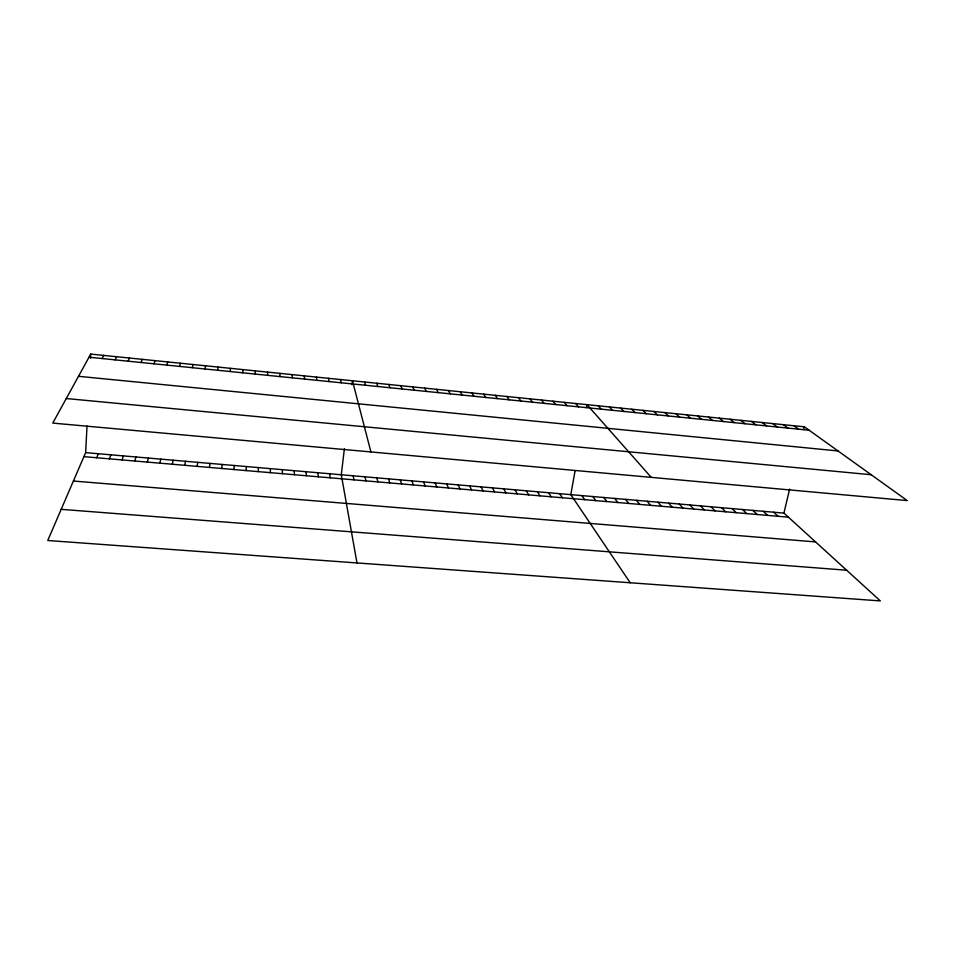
<?xml version="1.0" encoding="UTF-8"?>
<svg xmlns="http://www.w3.org/2000/svg" width="955" height="955" viewBox="0 0 955 955"><rect width="100%" height="100%" fill="white"/><g stroke="black" fill="none" stroke-linecap="round" stroke-linejoin="round"><path stroke-width="1.43" d="M258.304 471.627L258.363 467.592M255.212 374.062L255.295 370.85M246.163 470.588L246.33 466.553M85.64 452.634L783.936 513.098L880.331 600.91L47.75 540.506L85.64 452.634L87.012 426.026M90.51 358.244L90.725 354.09L804.361 426.813L907.25 500.587L52.764 423.089L90.725 354.09M242.725 372.796L242.928 369.597M233.975 469.538L234.25 465.503M221.739 468.487L222.133 464.452M230.203 371.531L230.525 368.332M344.397 448.635L341.293 474.766L356.979 562.949M351.989 384.722L352.455 380.759L370.922 451.954M209.443 467.425L209.957 463.402M217.621 370.254L218.062 367.066M197.112 466.362L197.745 462.339M204.991 368.976L205.564 365.789M575.041 471.006L570.804 494.642L630.205 582.765M586.442 407.546L586.955 404.657L651.262 477.369M184.733 465.3L185.485 461.277M172.306 464.237L173.165 460.214M192.313 367.687L193.006 364.512M783.936 513.098L789.618 489.079M803.704 429.583L804.361 426.813M159.831 463.163L160.81 459.14M179.576 366.398L180.4 363.222M147.297 462.089L148.407 458.066M166.791 365.096L167.734 361.933M134.727 461.002L135.956 456.991M122.097 459.916L123.446 455.905M153.958 363.795L155.032 360.644M109.419 458.83L110.899 454.819M141.077 362.494L142.271 359.343M96.694 457.732L98.293 453.732M128.137 361.181L129.462 358.03M115.149 359.868L116.606 356.716M102.101 358.543L103.689 355.403M61.192 509.337L846.631 570.219M73.392 481.034L815.57 541.915M83.921 456.645L788.424 517.18M66.277 398.533L871.187 474.731M78.513 376.306L838.024 450.951M89.006 357.218L809.124 430.239M793.868 425.739L798.547 429.165M783.327 424.677L787.935 428.091M772.762 423.59L777.286 427.004M762.15 422.516L766.59 425.918M751.501 421.43L755.847 424.832M740.817 420.343L745.079 423.745M730.098 419.245L734.264 422.647M719.33 418.147L723.413 421.537M708.526 417.049L712.514 420.439M697.675 415.938L701.579 419.329M686.788 414.828L690.596 418.218M675.865 413.718L679.578 417.096M773.646 512.202L778.05 516.297M664.895 412.596L668.524 415.974M763.308 511.307L767.641 515.402M653.889 411.474L657.422 414.852M752.946 510.412L757.184 514.494M642.834 410.352L646.284 413.718M742.536 509.504L746.691 513.599M732.091 508.609L736.174 512.692M631.744 409.218L635.087 412.584M721.61 507.702L725.609 511.785M620.619 408.083L623.866 411.45M711.093 506.783L714.997 510.877M609.433 406.949L612.597 410.304M700.528 505.875L704.36 509.958M689.94 504.956L693.676 509.039M598.224 405.803L601.28 409.158M679.303 504.037L682.956 508.12M668.631 503.106L672.201 507.201M575.662 403.511L578.515 406.854M657.923 502.187L661.397 506.269M647.168 501.256L650.558 505.338M564.31 402.353L567.079 405.696M636.376 500.313L639.683 504.395M552.921 401.184L555.583 404.526M625.549 499.381L628.76 503.464M541.497 400.026L544.052 403.356M614.686 498.438L617.801 502.521M603.775 497.495L606.795 501.578M530.013 398.856L532.472 402.186M592.828 496.552L595.753 500.623M518.493 397.686L520.857 401.005M581.834 495.597L584.675 499.668M506.926 396.504L509.194 399.823M559.737 493.687L562.388 497.758M495.323 395.322L497.471 398.629M548.624 492.72L551.178 496.791M483.672 394.129L485.725 397.435M537.462 491.753L539.933 495.824M471.973 392.935L473.919 396.241M526.265 490.786L528.64 494.857M515.032 489.808L517.3 493.878M460.226 391.741L462.065 395.048M503.751 488.841L505.923 492.911M448.444 390.535L450.175 393.83M492.434 487.85L494.511 491.921M436.602 389.33L438.226 392.624M481.069 486.871L483.039 490.942M424.724 388.124L426.24 391.407M469.657 485.88L471.531 489.951M458.209 484.889L459.988 488.96M412.799 386.906L414.195 390.189M446.725 483.899L448.396 487.957M400.825 385.689L402.115 388.96M435.182 482.896L436.757 486.966M388.804 384.459L389.986 387.73M423.602 481.893L425.071 485.952M411.975 480.89L413.336 484.949M376.736 383.23L377.81 386.5M400.312 479.876L401.566 483.934M364.619 382L365.574 385.259M388.601 478.861L389.747 482.92M376.843 477.846L377.882 481.905M365.037 476.832L365.98 480.878M340.481 379.541L341.21 382.788M353.195 475.805L354.019 479.852M328.448 378.311L329.069 381.558M316.38 377.082L316.881 380.317M329.582 473.752L330.191 477.798M317.824 472.737L318.325 476.784M304.251 375.84L304.645 379.075M306.018 471.71L306.412 475.757M292.087 374.611L292.361 377.834M294.176 470.696L294.462 474.731M279.863 373.357L280.018 376.58M282.286 469.657L282.453 473.704M270.337 468.63L270.408 472.665M267.603 372.116L267.639 375.327"/></g></svg>
